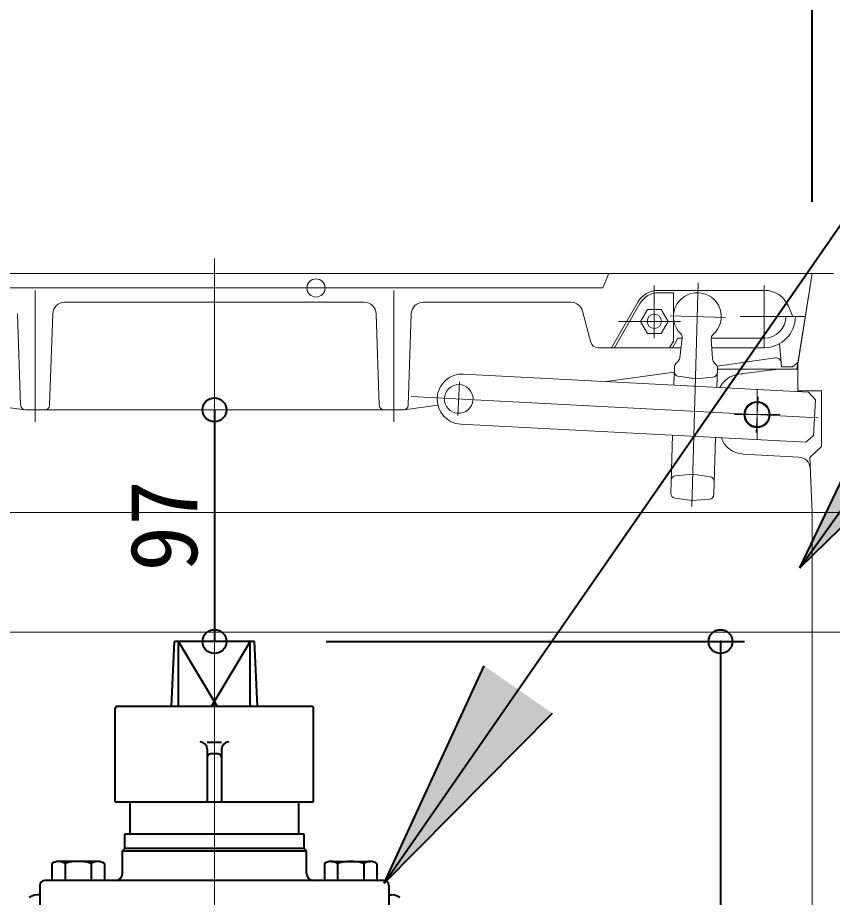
# Model space of a CAD drawing. Units: millimetres at full size, sheet at 1:20; details may follow other scales. Extents: x -5803 to 5817, y -3160 to 3160.
# Drawn here: x -2150.4 to -1809.6, y 2319 to 2687.1 of the extents above; entities that cross this region are included whole.
import ezdxf
from ezdxf.enums import TextEntityAlignment as Align

# ---------------------------------------------------------------- set-up
doc = ezdxf.new("R2010")
doc.units = ezdxf.units.MM
doc.header["$LTSCALE"] = 20
doc.header["$PDMODE"] = 32
doc.header["$PDSIZE"] = 10
for name, color, linetype, lineweight in [('0-7_TEMP01', 3, 'Continuous', 18), ('0-9_躯体', 7, 'Continuous', 9), ('0-B_消火栓', 2, 'Continuous', 40), ('0-E_寸法', 1, 'Continuous', 40)]:
    doc.layers.add(name, color=color, linetype=linetype, lineweight=lineweight)
doc.styles.add('ＭＳ ゴシック', font='')
doc.styles.get('ＭＳ ゴシック').set_extended_font_data('MS Gothic')

msp = doc.modelspace()

# ---------------------------------------------------------------- linework, layer by layer
at = {"layer": '0-7_TEMP01'}
for p, q in [((-2068.07, 2586.35), (-2068.07, 2429.98)), ((-1884.07, 2574.98), (-1884.07, 2552.98)), ((-1865.66, 2576.13), (-1868.31, 2482.6)), ((-2143.07, 2572.98), (-2143.07, 2517.98)), ((-1993.07, 2572.98), (-1993.07, 2517.98)), ((-1899.08, 2559.99), (-1873.07, 2559.99)), ((-1877.37, 2562.3), (-1854.22, 2561.65)), ((-1966.25, 2520.66), (-1965.51, 2534.76)), ((-1841.07, 2531.49), (-1841.07, 2510.5)), ((-1815.56, 2519.64), (-1985.71, 2528.57)), ((-1841.46, 2513.49), (-1840.67, 2528.47)), ((-1850.59, 2520.99), (-1831.41, 2520.99)), ((-2068.07, 2462.48), (-2068.07, 2192.48)), ((-2399.07, 2429.98), (-1737.07, 2429.98)), ((-2068.07, 2155.99), (-2068.07, 2425.99))]:
    msp.add_line(p, q, dxfattribs=at)
at = {"layer": '0-9_躯体'}
for p, q in [((-2326.06, 2579.98), (-1810.07, 2579.98)), ((-1818.07, 2579.98), (-2318.07, 2579.98)), ((-1825.68, 2579.98), (-1936.01, 2579.98)), ((-1905.57, 2573.99), (-1903.07, 2579.98)), ((-1818.07, 2579.98), (-1824.4, 2539.99)), ((-1823.92, 2542.98), (-1818.07, 2579.98)), ((-1809.07, 2579.98), (-1818.07, 2579.98)), ((-1905.57, 2573.99), (-2245.56, 2573.99)), ((-1838.07, 2574.98), (-1838.07, 2548.99)), ((-1882.29, 2572.98), (-1838.07, 2572.98)), ((-1882.29, 2571.99), (-1876.06, 2571.99)), ((-1876.06, 2571.99), (-1876.06, 2551.76)), ((-2005.41, 2567.98), (-2130.73, 2567.98)), ((-1918.92, 2567.98), (-1980.73, 2567.98)), ((-1890.95, 2567.98), (-1901.92, 2548.99)), ((-1900.77, 2548.99), (-1890.08, 2567.48)), ((-1826.06, 2561.98), (-1827.98, 2566.38)), ((-2150.41, 2563.15), (-2149.13, 2524.91)), ((-2137, 2524.91), (-2135.73, 2563.15)), ((-1999.13, 2524.91), (-2000.41, 2563.15)), ((-1985.73, 2563.15), (-1987, 2524.91)), ((-1914.09, 2564.26), (-1910.65, 2551.22)), ((-1889.84, 2559.99), (-1886.96, 2564.99)), ((-1886.96, 2564.99), (-1881.18, 2564.99)), ((-1878.3, 2559.99), (-1881.18, 2564.99)), ((-1886.96, 2554.98), (-1889.84, 2559.99)), ((-1881.18, 2554.98), (-1878.3, 2559.99)), ((-1825.99, 2561.98), (-1848.18, 2561.98)), ((-1829.07, 2561.98), (-1820.92, 2561.98)), ((-1886.96, 2554.98), (-1881.18, 2554.98)), ((-1877.67, 2548.99), (-1876.06, 2551.76)), ((-1874.21, 2552.98), (-1876.52, 2548.99)), ((-1874.21, 2552.98), (-1876.52, 2548.99)), ((-1874.21, 2552.98), (-1872.44, 2552.98)), ((-1873.45, 2544.76), (-1872.42, 2553.11)), ((-1860.24, 2552.98), (-1838.07, 2552.98)), ((-1859.66, 2544.37), (-1860.23, 2552.76)), ((-1907.75, 2548.99), (-1872.93, 2548.99)), ((-1900.77, 2548.99), (-1877.67, 2548.99)), ((-1859.97, 2548.99), (-1838.07, 2548.99)), ((-1831.64, 2550.68), (-1830.92, 2540.99)), ((-1833.33, 2544.69), (-1857.84, 2541.27)), ((-1875.67, 2540.91), (-1875.88, 2533.32)), ((-1875.04, 2542.31), (-1874.37, 2542.95)), ((-1858.85, 2542.51), (-1858.22, 2541.84)), ((-1857.68, 2540.41), (-1857.9, 2532.38)), ((-1826.25, 2540.99), (-1830.92, 2540.99)), ((-1826.25, 2540.99), (-1823.92, 2542.98)), ((-1824.07, 2530.99), (-1824.07, 2542.1)), ((-2270.8, 2540.22), (-2147.41, 2523)), ((-1819.55, 2530.37), (-1963.85, 2537.93)), ((-1875.72, 2538.77), (-1904.16, 2534.81)), ((-1857.69, 2539.99), (-1824.07, 2539.99)), ((-1832.07, 2539.99), (-1848.85, 2537.89)), ((-1847.07, 2538.11), (-1848.85, 2537.89)), ((-1814.07, 2530.99), (-1824.07, 2530.99)), ((-1816.7, 2527.22), (-1819.55, 2530.37)), ((-1814.07, 2530.99), (-1814.07, 2507.6)), ((-1817.49, 2512.24), (-1816.7, 2527.22)), ((-1989, 2522.98), (-2147.13, 2522.98)), ((-1974.6, 2524.97), (-1988.72, 2523)), ((-1820.64, 2509.4), (-1964.95, 2516.96)), ((-1876.47, 2512.32), (-1877.16, 2488.05)), ((-1858.49, 2511.38), (-1859.17, 2487.55)), ((-1817.49, 2512.24), (-1820.64, 2509.4)), ((-1819.06, 2502.98), (-1814.07, 2507.6)), ((-1847.08, 2504.49), (-1823.59, 2503.23)), ((-1818.07, 2479.98), (-1819.06, 2502.98)), ((-1875.17, 2495.41), (-1867.93, 2496.01)), ((-1867.93, 2496.01), (-1860.73, 2495.01)), ((-1875.44, 2486.02), (-1868.24, 2485.01)), ((-1868.24, 2485.01), (-1861, 2485.61)), ((-2253.84, 2479.98), (-1818.07, 2479.98)), ((-1818.07, 2479.98), (-1818.07, 2429.98)), ((-1737.07, 2479.98), (-1818.07, 2479.98)), ((-2399.07, 2429.98), (-2068.07, 2429.98)), ((-1777.07, 2429.98), (-2068.07, 2429.98)), ((-1818.07, 2429.98), (-1818.07, 2229.98))]:
    msp.add_line(p, q, dxfattribs=at)
msp.add_lwpolyline([(-1873.99, 2537), (-1866.8, 2535.99), (-1859.56, 2536.59)], dxfattribs=at)
for centre, radius in [((-2025.61, 2573.99), 3.81), ((-1884.07, 2559.99), 3), ((-1841.07, 2520.99), 5.5), ((-1841.07, 2520.99), 5.25), ((-1841.07, 2520.99), 5)]:
    msp.add_circle(centre, radius, dxfattribs=at)
for centre, radius, start, end in [((-1882.29, 2562.98), 10, 90, 150), ((-1882.29, 2562.98), 9, 90, 150), ((-1866.07, 2561.98), 10, 310.777, 225.984), ((-1838.07, 2561.98), 11, 23.556, 90), ((-2130.73, 2562.98), 5, 90, 178.091), ((-2005.41, 2562.98), 5, 1.909, 90), ((-1980.73, 2562.98), 5, 90, 178.091), ((-1918.92, 2562.98), 5, 14.744, 90), ((-1838.07, 2561.98), 9, 270, 0), ((-1838.07, 2561.98), 13, 270, 0), ((-1874.41, 2553.36), 2, 352.94, 45.984), ((-1858.23, 2552.89), 2, 130.777, 183.821), ((-1907.75, 2551.99), 3, 194.744, 270), ((-1876.43, 2545.12), 3, 313.38, 352.94), ((-1856.67, 2544.57), 3, 183.821, 223.381), ((-1833.06, 2542.71), 2, 4.236, 97.945), ((-1873.66, 2540.86), 2, 133.38, 178.38), ((-1859.67, 2540.47), 2, 358.381, 43.381), ((-1964.39, 2527.45), 10.5, 87, 177), ((-1873.72, 2538.98), 2, 178.381, 262.04), ((-1859.72, 2538.59), 2, 274.721, 358.381), ((-1847.61, 2527.97), 10, 97.125, 154.22), ((-1965.9, 2527.53), 6, 0, 355.198), ((-1964.39, 2527.45), 10.5, 177, 267), ((-2147.13, 2524.98), 2, 181.909, 270), ((-2139, 2524.98), 2, 270, 358.091), ((-1997.13, 2524.98), 2, 181.909, 270), ((-1989, 2524.98), 2, 270, 358.091), ((-1846.55, 2514.49), 10, 198.853, 266.907), ((-1823.86, 2498.24), 5, 2.463, 86.907), ((-1875.01, 2493.42), 2, 94.721, 178.38), ((-1861.02, 2493.02), 2, 358.38, 82.04), ((-1875.16, 2488), 2, 178.381, 262.04), ((-1861.16, 2487.6), 2, 274.721, 358.381)]:
    msp.add_arc(centre, radius, start, end, dxfattribs=at)
at = {"layer": '0-B_消火栓'}
for p, q in [((-2086.03, 2398.99), (-2084.82, 2425.99)), ((-2051.32, 2425.99), (-2084.82, 2425.99)), ((-2066.87, 2398.99), (-2083.07, 2425.99)), ((-2083.07, 2398.99), (-2083.07, 2425.99)), ((-2053.07, 2425.99), (-2069.27, 2398.99)), ((-2053.07, 2398.99), (-2053.07, 2425.99)), ((-2050.1, 2398.99), (-2051.32, 2425.99)), ((-2109.57, 2358.98), (-2109.57, 2397.98)), ((-2108.57, 2398.99), (-2027.57, 2398.99)), ((-2026.57, 2358.98), (-2026.57, 2397.98)), ((-2071.07, 2383.98), (-2065.07, 2383.98)), ((-2071.07, 2380.99), (-2071.07, 2358.98)), ((-2066.57, 2378.99), (-2069.57, 2378.99)), ((-2065.07, 2380.99), (-2065.07, 2358.98)), ((-2109.57, 2358.98), (-2026.57, 2358.98)), ((-2103.32, 2345.48), (-2103.32, 2358.98)), ((-2032.82, 2345.48), (-2032.82, 2358.98)), ((-2030.57, 2345.48), (-2105.57, 2345.48)), ((-2105.57, 2339.49), (-2105.57, 2345.48)), ((-2030.57, 2339.49), (-2030.57, 2345.48)), ((-2106.57, 2338.49), (-2105.57, 2339.49)), ((-2106.57, 2338.49), (-2029.57, 2338.49)), ((-2106.57, 2328.99), (-2106.57, 2338.49)), ((-2030.57, 2339.49), (-2105.57, 2339.49)), ((-2029.57, 2338.49), (-2030.57, 2339.49)), ((-2029.57, 2328.99), (-2029.57, 2338.49)), ((-2136.03, 2333.12), (-2136.03, 2325.99)), ((-2116.84, 2333.98), (-2133.3, 2333.98)), ((-2130.55, 2333.12), (-2130.55, 2325.99)), ((-2119.59, 2333.12), (-2119.59, 2325.99)), ((-2114.1, 2333.12), (-2114.1, 2325.99)), ((-2022.03, 2333.12), (-2022.03, 2325.99)), ((-2019.29, 2333.98), (-2002.84, 2333.98)), ((-2016.55, 2333.12), (-2016.55, 2325.99)), ((-2005.58, 2333.12), (-2005.58, 2325.99)), ((-2000.1, 2333.12), (-2000.1, 2325.99)), ((-2141.07, 2323.99), (-2141.07, 2312.99)), ((-1997.07, 2325.99), (-2139.07, 2325.99)), ((-1995.07, 2323.99), (-1995.07, 2312.99)), ((-2141.07, 2319.99), (-2142.1, 2319.99)), ((-1995.07, 2319.99), (-1994.03, 2319.99))]:
    msp.add_line(p, q, dxfattribs=at)
for centre, radius, start, end in [((-2108.57, 2397.98), 1, 90, 180), ((-2027.57, 2397.98), 1, 0, 90), ((-2074.07, 2380.99), 3, 0, 90), ((-2062.07, 2380.99), 3, 90, 180), ((-2069.57, 2377.49), 1.5, 90, 180), ((-2066.57, 2377.49), 1.5, 0, 90), ((-2133.3, 2329.16), 4.82, 55.33, 124.67), ((-2125.07, 2315.99), 18, 72.259, 107.741), ((-2116.84, 2329.16), 4.82, 55.33, 124.67), ((-2019.29, 2329.16), 4.82, 55.33, 124.67), ((-2011.07, 2315.99), 18, 72.259, 107.741), ((-2002.84, 2329.16), 4.82, 55.33, 124.67), ((-2109.57, 2328.99), 3, 270, 0), ((-2026.57, 2328.99), 3, 180, 270), ((-2139.07, 2323.99), 2, 90, 180), ((-1997.07, 2323.99), 2, 0, 90), ((-2142.1, 2313.6), 6.38, 80.697, 122.867), ((-1994.03, 2313.6), 6.38, 57.133, 99.303)]:
    msp.add_arc(centre, radius, start, end, dxfattribs=at)
at = {"layer": '0-E_寸法'}
for p, q in [((-1818.07, 2609.98), (-1818.07, 2703.69)), ((-1997.07, 2324.98), (-1748.07, 2684.41)), ((-1823.18, 2456.81), (-1712.23, 2612.57)), ((-1823.18, 2456.81), (-1780.19, 2547.09)), ((-1823.18, 2456.81), (-1751.89, 2526.95)), ((-2068.07, 2522.98), (-2068.07, 2425.99)), ((-2021.32, 2425.99), (-1846.39, 2425.99)), ((-1856.38, 2425.99), (-1856.38, 2155.99)), ((-1997.07, 2324.98), (-1955.26, 2415.82)), ((-1997.07, 2324.98), (-1926.72, 2396.05))]:
    msp.add_line(p, q, dxfattribs=at)
for p in [(-2068.07, 2522.98), (-2068.07, 2425.99), (-1856.38, 2425.99)]:
    msp.add_point(p, dxfattribs=at)
for points in [[(-1780.19, 2547.09), (-1751.89, 2526.95), (-1823.18, 2456.81)], [(-1955.26, 2415.82), (-1926.72, 2396.05), (-1997.07, 2324.98)]]:
    msp.add_solid(points, dxfattribs=at)

# ---------------------------------------------------------------- texts
at = {"layer": '0-E_寸法', "style": 'ＭＳ ゴシック'}
msp.add_text('97', height=28.15, rotation=90, dxfattribs=at).set_placement((-2066.85, 2455.28), align=Align.BOTTOM_LEFT)

doc.saveas('drawing.dxf')
